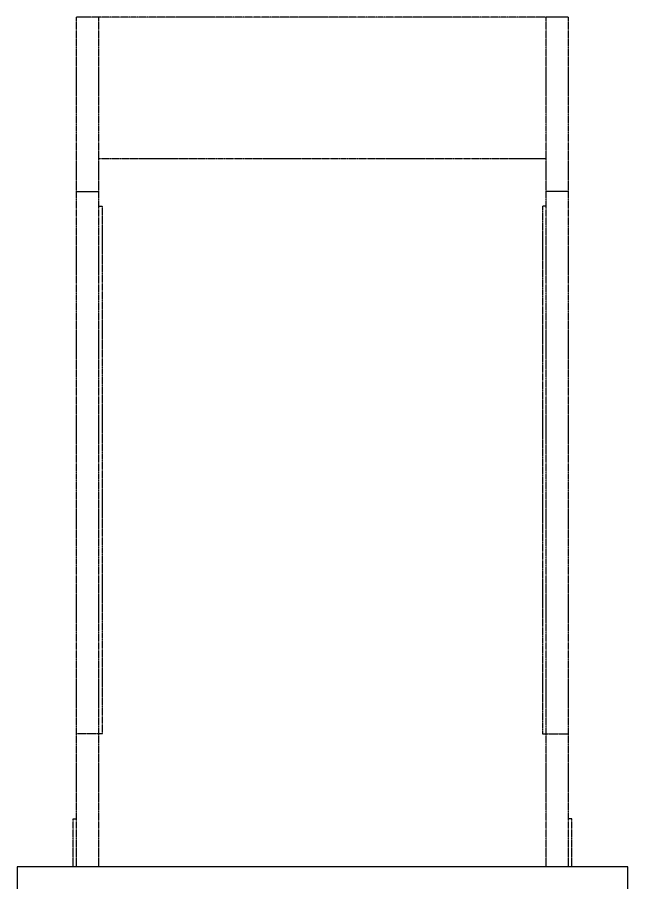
# Model space of a CAD drawing. Header units: millimetres. Extents: x -1732 to 458256, y -4349 to 130988.
# Drawn here: x 52525 to 53565, y 36839 to 38314 of the extents above; entities that cross this region are included whole.
import ezdxf

# ---------------------------------------------------------------- set-up
doc = ezdxf.new("R2010")
doc.units = ezdxf.units.MM
doc.header["$LTSCALE"] = 0.01
doc.header["$MEASUREMENT"] = 0
doc.linetypes.add('PHANTOM2', pattern=[31.75, 15.875, -3.175, 3.175, -3.175, 3.175, -3.175])
doc.layers.add('F-E-EQP-BIELO', color=251, linetype='CONTINUOUS')
doc.layers.add('F-E-EQP-PH2', color=251, linetype='PHANTOM2')

msp = doc.modelspace()

# ---------------------------------------------------------------- linework, layer by layer
at = {"layer": 'F-E-EQP-BIELO'}
msp.add_lwpolyline([(52525.12361, 36866.13913), (52525.12361, 35866.13913), (53565.12361, 35866.13913), (53565.12361, 36866.13913), (52525.12361, 36866.13913)], dxfattribs=at)
at = {"layer": 'F-E-EQP-PH2'}
for p, q in [((53464.22361, 38313.93913), (52626.02361, 38313.93913)), ((52626.02361, 36866.13913), (52626.02361, 38313.93913)), ((52664.12361, 36866.13913), (52664.12361, 38313.93913)), ((53426.12361, 36866.13913), (53426.12361, 38313.93913)), ((53464.22361, 36866.13913), (53464.22361, 38313.93913)), ((53426.12361, 38072.63913), (52664.12361, 38072.63913)), ((52626.02361, 38016.96763), (52664.12361, 38016.96763)), ((53464.22361, 38016.96763), (53426.12361, 38016.96763)), ((52664.12361, 37991.96763), (52670.47361, 37991.96763)), ((52670.47361, 37093.13913), (52670.47361, 37991.96763)), ((53426.12361, 37991.96763), (53419.77361, 37991.96763)), ((53419.77361, 37991.96763), (53419.77361, 37093.13913)), ((52670.47361, 37093.13913), (52626.02361, 37093.13913)), ((53419.77361, 37093.13913), (53464.22361, 37093.13913)), ((52620.02361, 36948.33913), (52626.02361, 36948.33913)), ((52620.02361, 36866.13913), (52620.02361, 36948.33913)), ((53470.22361, 36948.33913), (53464.22361, 36948.33913)), ((53470.22361, 36866.13913), (53470.22361, 36948.33913)), ((53464.22361, 36866.13913), (52626.02361, 36866.13913))]:
    msp.add_line(p, q, dxfattribs=at)

doc.saveas('drawing.dxf')
